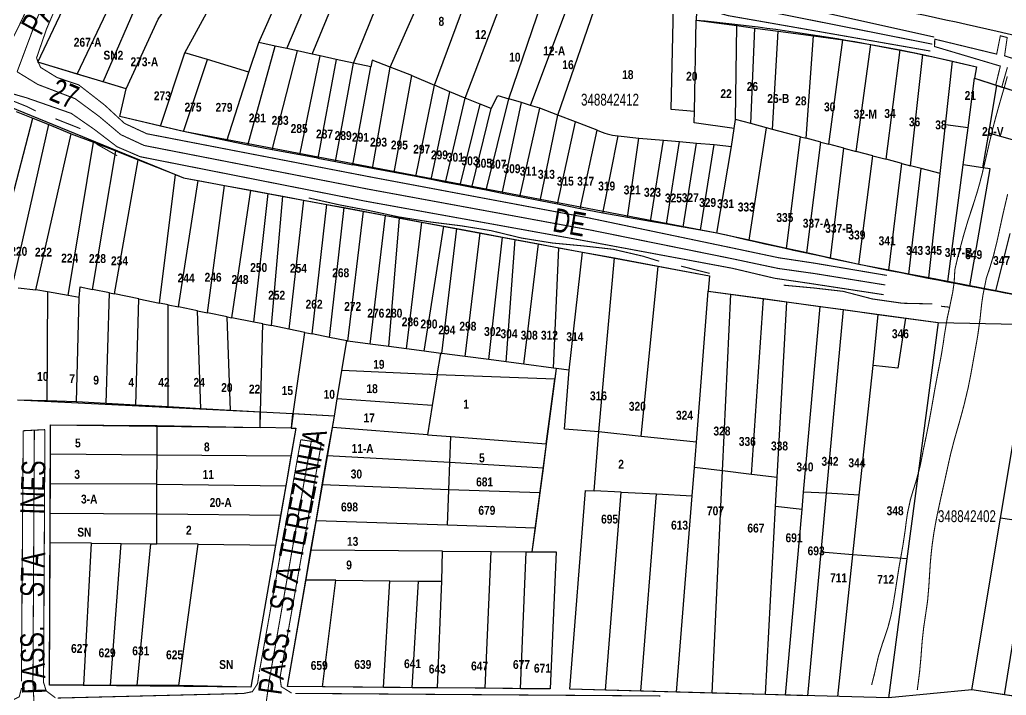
# Model space of a CAD drawing. Extents: x 203136 to 205923, y 4839890 to 4842982.
# Drawn here: x 205093.5 to 205260, y 4839980.1 to 4840094.1 of the extents above; entities that cross this region are included whole.
import ezdxf
from ezdxf.enums import TextEntityAlignment as Align

# ---------------------------------------------------------------- set-up
doc = ezdxf.new("R2010")
doc.units = 0
doc.header["$LTSCALE"] = 1.5
doc.header["$MEASUREMENT"] = 0
doc.linetypes.add('TRACO_05', pattern=[11, 7, -1, 0.5, -1, 0.5, -1])
doc.linetypes.add('TRACO_25', pattern=[8, 3, -1, 1, -1, 1, -1])
for name, color, linetype in [('CD_MALHA_LOTES', 40, 'CONTINUOUS'), ('CD_TXT_QUADRA', 7, 'CONTINUOUS'), ('HD-CURSO-PERENE', 170, 'CONTINUOUS'), ('HD-VALAS-DRENOS', 170, 'CONTINUOUS'), ('RU-QUADRAS', 210, 'CONTINUOUS'), ('SV-EIXO-RUA-N-PAV', 6, 'CONTINUOUS'), ('SV-EIXO-RUA-PAV', 20, 'CONTINUOUS'), ('SV-ESTIVAS', 7, 'CONTINUOUS'), ('SV-RUA-NAO-PAV-S-GUIA-C-GUIA', 7, 'CONTINUOUS'), ('SV-RUA-PAVIM-S-GUIA-C-GUIA', 7, 'CONTINUOUS'), ('SV-TXT-RUA-N-PAV-S-GUIA-C-GUIA', 7, 'CONTINUOUS'), ('SV-TXT-RUA-PAV-S-GUIA-C-GUIA', 7, 'CONTINUOUS'), ('Th_NmrPort', 1, 'CONTINUOUS')]:
    doc.layers.add(name, color=color, linetype=linetype)
doc.styles.add('ARIAL', font='ARIAL.TTF')
doc.styles.get("Standard").update_dxf_attribs({"font": 'swisscbo.ttf'})

msp = doc.modelspace()

# ---------------------------------------------------------------- linework, layer by layer
at = {"layer": 'CD_MALHA_LOTES', "linetype": 'Continuous', "flags": 128}
for points in [[(205138.58, 4840089.22), (205151.82, 4840120.39)], [(205142.86, 4840088.27), (205155.26, 4840118.24)], [(205096.55, 4840086.94), (205105.56, 4840105.93), (205110.1, 4840113.25)], [(205149.86, 4840086.74), (205161.12, 4840114.58)], [(205103.21, 4840084.87), (205110.45, 4840100.17), (205117.7, 4840108.9)], [(205156.05, 4840086.09), (205166.31, 4840109.22)], [(205107.6, 4840083.59), (205113.96, 4840098.25), (205120.72, 4840107.17)], [(205111.5, 4840082.41), (205116.9, 4840094.18), (205124.36, 4840105.09)], [(205163.51, 4840083.05), (205172.12, 4840106.24)], [(205168.73, 4840080.83), (205177.33, 4840103.57)], [(205121.41, 4840088.51), (205129, 4840102.44)], [(205176.05, 4840080.73), (205183.17, 4840101.54)], [(205179.71, 4840079.63), (205187.39, 4840100.07)], [(205184.32, 4840077.98), (205191.61, 4840099.05)], [(205133.85, 4840090.26), (205137.17, 4840097.76)], [(205203.5, 4840078.92), (205203.85, 4840096.3)], [(205203.85, 4840096.3), (205207.75, 4840095.42), (205207.72, 4840094.01)], [(205207.42, 4840078.57), (205207.72, 4840094.01)], [(205207.72, 4840094.01), (205214.58, 4840093.09)], [(205214.35, 4840077.22), (205214.58, 4840093.09)], [(205214.58, 4840093.09), (205217.59, 4840092.68)], [(205216.94, 4840076.54), (205217.59, 4840092.68)], [(205217.59, 4840092.68), (205221.55, 4840092.14)], [(205220.57, 4840075.58), (205221.55, 4840092.14)], [(205221.55, 4840092.14), (205227.48, 4840091.34)], [(205132.21, 4840085.21), (205133.85, 4840090.26)], [(205136.66, 4840089.64), (205133.85, 4840090.26)], [(205226.27, 4840074.07), (205227.48, 4840091.34)], [(205227.48, 4840091.34), (205232.43, 4840090.67)], [(205230.06, 4840073.07), (205232.43, 4840090.67)], [(205232.43, 4840090.67), (205237.19, 4840089.9)], [(205234.7, 4840071.85), (205237.19, 4840089.9)], [(205237.19, 4840089.9), (205242.1, 4840088.97)], [(205117.27, 4840076.12), (205121.41, 4840088.51)], [(205125.24, 4840087.34), (205121.41, 4840088.51)], [(205132.03, 4840072.89), (205136.66, 4840089.64)], [(205136.11, 4840072.13), (205140.42, 4840088.81)], [(205138.58, 4840089.22), (205136.66, 4840089.64)], [(205140.42, 4840088.81), (205138.58, 4840089.22)], [(205142.86, 4840088.27), (205140.42, 4840088.81)], [(205144.24, 4840087.97), (205142.86, 4840088.27)], [(205239.74, 4840070.52), (205242.1, 4840088.97)], [(205242.1, 4840088.97), (205245.97, 4840088.23)], [(205103.21, 4840084.87), (205096.55, 4840086.94)], [(205121.14, 4840075.19), (205125.24, 4840087.34)], [(205132.21, 4840085.21), (205125.24, 4840087.34)], [(205140.78, 4840071.27), (205144.24, 4840087.97)], [(205146.91, 4840087.38), (205143.85, 4840070.7)], [(205146.91, 4840087.38), (205144.24, 4840087.97)], [(205146.81, 4840070.15), (205149.86, 4840086.74)], [(205149.86, 4840086.74), (205146.91, 4840087.38)], [(205152.76, 4840086.1), (205149.86, 4840086.74)], [(205153.02, 4840087.28), (205152.76, 4840086.1)], [(205156.05, 4840086.09), (205153.02, 4840087.28)], [(205243.88, 4840069.42), (205245.97, 4840088.23)], [(205245.97, 4840088.23), (205250.95, 4840087.07)], [(205249.79, 4840076.35), (205250.95, 4840087.07)], [(205250.95, 4840087.07), (205255, 4840086.12)], [(205128.47, 4840073.62), (205132.21, 4840085.21)], [(205149.77, 4840069.6), (205152.76, 4840086.1)], [(205153.04, 4840068.99), (205156.05, 4840086.09)], [(205159.72, 4840084.64), (205156.05, 4840086.09)], [(205255, 4840086.12), (205254.69, 4840084.24)], [(205107.6, 4840083.59), (205103.21, 4840084.87)], [(205111.5, 4840082.41), (205107.6, 4840083.59)], [(205156.73, 4840068.3), (205159.72, 4840084.64)], [(205159.72, 4840084.64), (205163.51, 4840083.05)], [(205253.59, 4840075.86), (205254.69, 4840084.24)], [(205254.69, 4840084.24), (205258.43, 4840082.95)], [(205110.43, 4840077.75), (205111.5, 4840082.41)], [(205160.39, 4840067.62), (205163.51, 4840083.05)], [(205162.98, 4840067.11), (205166.12, 4840081.93)], [(205166.12, 4840081.93), (205163.51, 4840083.05)], [(205168.73, 4840080.83), (205166.12, 4840081.93)], [(205257.07, 4840074.94), (205258.43, 4840082.95)], [(205258.43, 4840082.95), (205262.92, 4840081.59), (205262.62, 4840080.1)], [(205165.41, 4840066.63), (205168.73, 4840080.83)], [(205171.24, 4840079.82), (205168.73, 4840080.83)], [(205172.27, 4840065.29), (205176.05, 4840080.73)], [(205173.07, 4840079.07), (205174.19, 4840081.29)], [(205174.19, 4840081.29), (205176.05, 4840080.73)], [(205174.97, 4840064.76), (205178.21, 4840080.09)], [(205178.21, 4840080.09), (205176.05, 4840080.73)], [(205179.71, 4840079.63), (205178.21, 4840080.09)], [(205092.94, 4840078.6), (205095.74, 4840077.46)], [(205167.86, 4840066.15), (205171.24, 4840079.82)], [(205169.82, 4840065.77), (205173.07, 4840079.07)], [(205173.07, 4840079.07), (205171.24, 4840079.82)], [(205177.91, 4840064.18), (205181.28, 4840079.13)], [(205181.28, 4840079.13), (205179.71, 4840079.63)], [(205184.32, 4840077.98), (205181.28, 4840079.13)], [(205207.42, 4840078.57), (205203.5, 4840078.92)], [(205207.37, 4840076.65), (205207.42, 4840078.57)], [(205087.9, 4840047.54), (205095.74, 4840077.46)], [(205095.74, 4840077.46), (205098.44, 4840076.37)], [(205117.27, 4840076.12), (205110.43, 4840077.75)], [(205181.35, 4840063.51), (205184.32, 4840077.98)], [(205184.29, 4840062.93), (205187.33, 4840076.84)], [(205187.33, 4840076.84), (205184.32, 4840077.98)], [(205190.98, 4840075.46), (205187.33, 4840076.84)], [(205214.12, 4840075.72), (205207.37, 4840076.65)], [(205214.12, 4840075.72), (205214.35, 4840077.22)], [(205216.94, 4840076.54), (205214.35, 4840077.22)], [(205091.84, 4840047.2), (205098.44, 4840076.37)], [(205098.44, 4840076.37), (205102.19, 4840074.84)], [(205121.14, 4840075.19), (205117.27, 4840076.12)], [(205128.47, 4840073.62), (205121.14, 4840075.19)], [(205188.09, 4840062.19), (205190.98, 4840075.46)], [(205213.67, 4840072.71), (205214.12, 4840075.72)], [(205216.66, 4840056.86), (205219.56, 4840075.84)], [(205219.56, 4840075.84), (205216.94, 4840076.54)], [(205220.57, 4840075.58), (205219.56, 4840075.84)], [(205225.31, 4840074.33), (205220.57, 4840075.58)], [(205248.9, 4840068.1), (205249.79, 4840076.35)], [(205253.59, 4840075.86), (205249.79, 4840076.35)], [(205252.76, 4840069.57), (205253.59, 4840075.86)], [(205256.07, 4840069.08), (205257.07, 4840074.94)], [(205261.08, 4840073.82), (205257.07, 4840074.94)], [(205096.24, 4840048.51), (205102.19, 4840074.84)], [(205101.68, 4840047.52), (205105.97, 4840073.44)], [(205102.19, 4840074.84), (205105.97, 4840073.44)], [(205105.97, 4840073.44), (205109.73, 4840071.95)], [(205132.03, 4840072.89), (205128.47, 4840073.62)], [(205191.94, 4840061.45), (205194.51, 4840074.5)], [(205194.51, 4840074.5), (205198.01, 4840074.07)], [(205196.08, 4840060.72), (205198.01, 4840074.07)], [(205198.01, 4840074.07), (205202.16, 4840073.73)], [(205199.99, 4840060.04), (205202.16, 4840073.73)], [(205202.16, 4840073.73), (205204.89, 4840073.5)], [(205202.69, 4840059.56), (205204.89, 4840073.5)], [(205204.89, 4840073.5), (205207.77, 4840073.27)], [(205205.52, 4840059.06), (205207.77, 4840073.27)], [(205207.77, 4840073.27), (205210.75, 4840073.02)], [(205222.93, 4840055.48), (205225.31, 4840074.33)], [(205225.31, 4840074.33), (205226.27, 4840074.07)], [(205228.73, 4840073.43), (205226.27, 4840074.07)], [(205226.36, 4840054.72), (205228.73, 4840073.43)], [(205228.73, 4840073.43), (205230.06, 4840073.07)], [(205105.81, 4840048.56), (205109.73, 4840071.95)], [(205109.73, 4840071.95), (205113.5, 4840070.45)], [(205136.11, 4840072.13), (205132.03, 4840072.89)], [(205140.78, 4840071.27), (205136.11, 4840072.13)], [(205208.45, 4840058.55), (205210.75, 4840073.02)], [(205210.75, 4840073.02), (205213.67, 4840072.71)], [(205211.21, 4840058.07), (205213.67, 4840072.71)], [(205232.63, 4840072.39), (205230.06, 4840073.07)], [(205230.39, 4840053.83), (205232.63, 4840072.39)], [(205232.63, 4840072.39), (205234.7, 4840071.85)], [(205237.51, 4840071.11), (205234.7, 4840071.85)], [(205109.53, 4840047.81), (205113.5, 4840070.45)], [(205113.5, 4840070.45), (205119.8, 4840067.94)], [(205143.85, 4840070.7), (205140.78, 4840071.27)], [(205143.85, 4840070.7), (205146.81, 4840070.15)], [(205146.81, 4840070.15), (205149.77, 4840069.6)], [(205235.17, 4840052.79), (205237.51, 4840071.11)], [(205237.51, 4840071.11), (205239.74, 4840070.52)], [(205242.39, 4840069.82), (205239.74, 4840070.52)], [(205153.04, 4840068.99), (205149.77, 4840069.6)], [(205156.73, 4840068.3), (205153.04, 4840068.99)], [(205160.39, 4840067.62), (205156.73, 4840068.3)], [(205240.22, 4840051.82), (205242.39, 4840069.82)], [(205242.39, 4840069.82), (205243.88, 4840069.42)], [(205243.59, 4840051.16), (205245.65, 4840068.96)], [(205245.65, 4840068.96), (205243.88, 4840069.42)], [(205248.9, 4840068.1), (205245.65, 4840068.96)], [(205250.16, 4840049.88), (205252.76, 4840069.57)], [(205256.07, 4840069.08), (205252.76, 4840069.57)], [(205253.91, 4840049.15), (205257.34, 4840068.91)], [(205257.34, 4840068.91), (205256.07, 4840069.08)], [(205117.12, 4840046.27), (205119.8, 4840067.94)], [(205119.8, 4840067.94), (205121.15, 4840067.42)], [(205120.31, 4840045.62), (205123.65, 4840066.95)], [(205121.15, 4840067.42), (205123.65, 4840066.95)], [(205123.65, 4840066.95), (205128.1, 4840066.12)], [(205162.98, 4840067.11), (205160.39, 4840067.62)], [(205165.41, 4840066.63), (205162.98, 4840067.11)], [(205167.86, 4840066.15), (205165.41, 4840066.63)], [(205246.99, 4840050.5), (205248.9, 4840068.1)], [(205125.22, 4840044.62), (205128.1, 4840066.12)], [(205128.1, 4840066.12), (205132.53, 4840065.3)], [(205129.33, 4840043.79), (205132.53, 4840065.3)], [(205132.53, 4840065.3), (205135.46, 4840064.76)], [(205169.82, 4840065.77), (205167.86, 4840066.15)], [(205172.27, 4840065.29), (205169.82, 4840065.77)], [(205174.97, 4840064.76), (205172.27, 4840065.29)], [(205133.06, 4840043.03), (205135.46, 4840064.76)], [(205135.46, 4840064.76), (205137.95, 4840064.29)], [(205136, 4840042.45), (205137.95, 4840064.29)], [(205137.95, 4840064.29), (205141.41, 4840063.65)], [(205141.41, 4840063.65), (205138.94, 4840041.85)], [(205141.41, 4840063.65), (205145.37, 4840062.91)], [(205177.91, 4840064.18), (205174.97, 4840064.76)], [(205181.35, 4840063.51), (205177.91, 4840064.18)], [(205184.29, 4840062.93), (205181.35, 4840063.51)], [(205142.86, 4840041.06), (205145.37, 4840062.91)], [(205145.37, 4840062.91), (205148.27, 4840062.37)], [(205145.8, 4840040.46), (205148.27, 4840062.37)], [(205148.27, 4840062.37), (205151.54, 4840061.76)], [(205148.88, 4840039.86), (205151.54, 4840061.76)], [(205151.54, 4840061.76), (205155.28, 4840061.06)], [(205188.09, 4840062.19), (205184.29, 4840062.93)], [(205191.94, 4840061.45), (205188.09, 4840062.19)], [(205152.65, 4840039.35), (205155.28, 4840061.06)], [(205155.28, 4840061.06), (205157.64, 4840060.62)], [(205155.82, 4840038.94), (205157.64, 4840060.62)], [(205157.64, 4840060.62), (205161.39, 4840059.93)], [(205158.8, 4840038.54), (205161.39, 4840059.93)], [(205161.39, 4840059.93), (205165.13, 4840059.23)], [(205196.08, 4840060.72), (205191.94, 4840061.45)], [(205199.99, 4840060.04), (205196.08, 4840060.72)], [(205202.69, 4840059.56), (205199.99, 4840060.04)], [(205161.78, 4840038.15), (205165.13, 4840059.23)], [(205164.74, 4840037.76), (205167.3, 4840058.82)], [(205165.13, 4840059.23), (205167.3, 4840058.82)], [(205167.3, 4840058.82), (205171.24, 4840058.09)], [(205205.52, 4840059.06), (205202.69, 4840059.56)], [(205208.45, 4840058.55), (205205.52, 4840059.06)], [(205211.21, 4840058.07), (205208.45, 4840058.55)], [(205168.71, 4840037.24), (205171.24, 4840058.09)], [(205171.24, 4840058.09), (205174.98, 4840057.39)], [(205172.68, 4840036.72), (205174.98, 4840057.39)], [(205174.98, 4840057.39), (205177.15, 4840056.99)], [(205175.65, 4840036.33), (205177.15, 4840056.99)], [(205177.15, 4840056.99), (205181.08, 4840056.26)], [(205216.66, 4840056.86), (205211.21, 4840058.07)], [(205222.93, 4840055.48), (205216.66, 4840056.86)], [(205258.28, 4840048.3), (205260.7, 4840057.98)], [(205178.63, 4840035.93), (205181.08, 4840056.26)], [(205181.08, 4840056.26), (205184.54, 4840055.61)], [(205183.59, 4840035.27), (205184.54, 4840055.61)], [(205184.54, 4840055.61), (205188.49, 4840054.88)], [(205226.36, 4840054.72), (205222.93, 4840055.48)], [(205186.26, 4840034.93), (205188.49, 4840054.88)], [(205188.49, 4840054.88), (205193.92, 4840053.87)], [(205191.25, 4840024.51), (205193.92, 4840053.87)], [(205193.92, 4840053.87), (205201.3, 4840052.49)], [(205230.39, 4840053.83), (205226.36, 4840054.72)], [(205235.17, 4840052.79), (205230.39, 4840053.83)], [(205198.4, 4840023.77), (205201.3, 4840052.49)], [(205201.3, 4840052.49), (205209.96, 4840050.88)], [(205240.22, 4840051.82), (205235.17, 4840052.79)], [(205243.59, 4840051.16), (205240.22, 4840051.82)], [(205209.96, 4840050.88), (205209.74, 4840048.28)], [(205246.99, 4840050.5), (205243.59, 4840051.16)], [(205250.16, 4840049.88), (205246.99, 4840050.5)], [(205093.23, 4840048.83), (205096.24, 4840048.51)], [(205098.23, 4840048.14), (205096.24, 4840048.51)], [(205103.54, 4840047.22), (205103.71, 4840048.99)], [(205103.71, 4840048.99), (205105.81, 4840048.56)], [(205108.67, 4840047.98), (205105.81, 4840048.56)], [(205207.73, 4840022.81), (205209.74, 4840048.28)], [(205209.74, 4840048.28), (205213.54, 4840047.76)], [(205253.91, 4840049.15), (205250.16, 4840049.88)], [(205258.28, 4840048.3), (205253.91, 4840049.15)], [(205263.7, 4840049.45), (205263.12, 4840047.36), (205258.28, 4840048.3)], [(205098.23, 4840048.14), (205098.09, 4840029.75)], [(205101.68, 4840047.52), (205098.23, 4840048.14)], [(205103.54, 4840047.22), (205101.68, 4840047.52)], [(205103.11, 4840029.61), (205103.54, 4840047.22)], [(205108.11, 4840029.31), (205108.67, 4840047.98)], [(205108.67, 4840047.98), (205109.53, 4840047.81)], [(205113.63, 4840046.98), (205109.53, 4840047.81)], [(205113.1, 4840029.04), (205113.63, 4840046.98)], [(205113.63, 4840046.98), (205117.12, 4840046.27)], [(205212.15, 4840017.95), (205213.54, 4840047.76)], [(205213.54, 4840047.76), (205219.05, 4840047.01)], [(205217.01, 4840017.36), (205219.05, 4840047.01)], [(205219.05, 4840047.01), (205222.98, 4840046.47)], [(205118.57, 4840045.98), (205117.12, 4840046.27)], [(205118.57, 4840045.98), (205120.31, 4840045.62)], [(205118.58, 4840028.73), (205118.57, 4840045.98)], [(205123.54, 4840044.96), (205120.31, 4840045.62)], [(205123.54, 4840044.96), (205125.22, 4840044.62)], [(205124.08, 4840028.43), (205123.54, 4840044.96)], [(205221.38, 4840016.83), (205222.98, 4840046.47)], [(205222.98, 4840046.47), (205228.6, 4840045.7)], [(205225.83, 4840014.34), (205228.6, 4840045.7)], [(205228.6, 4840045.7), (205232.59, 4840045.16)], [(205229.7, 4840014.16), (205232.59, 4840045.16)], [(205232.59, 4840045.16), (205238.44, 4840044.36)], [(205128.52, 4840043.96), (205125.22, 4840044.62)], [(205128.52, 4840043.96), (205129.33, 4840043.79)], [(205129.08, 4840028.15), (205128.52, 4840043.96)], [(205133.06, 4840043.03), (205129.33, 4840043.79)], [(205237.58, 4840035.7), (205238.44, 4840044.36)], [(205238.44, 4840044.36), (205243.04, 4840043.73)], [(205243.04, 4840043.73), (205241.73, 4840035.27)], [(205243.04, 4840043.73), (205248.55, 4840042.97)], [(205134.57, 4840042.74), (205133.06, 4840043.03)], [(205134.17, 4840027.87), (205134.57, 4840042.74)], [(205134.57, 4840042.74), (205136, 4840042.45)], [(205138.94, 4840041.85), (205136, 4840042.45)], [(205141.65, 4840041.3), (205138.94, 4840041.85)], [(205248.55, 4840042.97), (205243.28, 4840003.1)], [(205259.05, 4840009.97), (205264.52, 4840042.66)], [(205139.66, 4840027.56), (205141.65, 4840041.3)], [(205141.65, 4840041.3), (205142.86, 4840041.06)], [(205145.8, 4840040.46), (205142.86, 4840041.06)], [(205148.72, 4840039.87), (205145.8, 4840040.46)], [(205147.9, 4840034.87), (205148.72, 4840039.87)], [(205148.72, 4840039.87), (205148.88, 4840039.86)], [(205152.65, 4840039.35), (205148.88, 4840039.86)], [(205155.82, 4840038.94), (205152.65, 4840039.35)], [(205158.8, 4840038.54), (205155.82, 4840038.94)], [(205161.78, 4840038.15), (205158.8, 4840038.54)], [(205164.59, 4840037.78), (205161.78, 4840038.15)], [(205164, 4840034.15), (205164.59, 4840037.78)], [(205164.59, 4840037.78), (205164.74, 4840037.76)], [(205168.71, 4840037.24), (205164.74, 4840037.76)], [(205172.68, 4840036.72), (205168.71, 4840037.24)], [(205175.65, 4840036.33), (205172.68, 4840036.72)], [(205178.63, 4840035.93), (205175.65, 4840036.33)], [(205183.59, 4840035.27), (205178.63, 4840035.93)], [(205184.06, 4840035.22), (205183.59, 4840035.27)], [(205184.06, 4840035.22), (205183.83, 4840033.42)], [(205186.26, 4840034.93), (205184.06, 4840035.22)], [(205235.21, 4840013.82), (205237.58, 4840035.7)], [(205241.73, 4840035.27), (205237.58, 4840035.7)], [(205147.11, 4840030.08), (205147.9, 4840034.87)], [(205164, 4840034.15), (205147.9, 4840034.87)], [(205164, 4840034.15), (205163.15, 4840029)], [(205183.83, 4840033.42), (205164, 4840034.15)], [(205182.37, 4840022.5), (205183.83, 4840033.42)], [(205185.45, 4840024.99), (205186.26, 4840034.93)], [(205146.64, 4840027.17), (205147.11, 4840030.08)], [(205163.15, 4840029), (205147.11, 4840030.08)], [(205098.09, 4840029.75), (205093.14, 4840029.88)], [(205103.11, 4840029.61), (205098.09, 4840029.75)], [(205108.11, 4840029.31), (205103.11, 4840029.61)], [(205113.1, 4840029.04), (205108.11, 4840029.31)], [(205118.58, 4840028.73), (205113.1, 4840029.04)], [(205124.08, 4840028.43), (205118.58, 4840028.73)], [(205129.08, 4840028.15), (205124.08, 4840028.43)], [(205163.15, 4840029), (205162.34, 4840024.05)], [(205134.17, 4840027.87), (205129.08, 4840028.15)], [(205134.1, 4840025.28), (205134.17, 4840027.87)], [(205139.58, 4840027.56), (205134.17, 4840027.87)], [(205139.66, 4840027.56), (205139.32, 4840025.18)], [(205139.66, 4840027.56), (205139.58, 4840027.56)], [(205146.64, 4840027.17), (205139.66, 4840027.56)], [(205146.33, 4840025.29), (205146.64, 4840027.17)], [(205098.71, 4840020.78), (205098.72, 4840025.7)], [(205098.72, 4840025.7), (205116.72, 4840025.63)], [(205116.72, 4840025.63), (205134.1, 4840025.28)], [(205116.73, 4840020.59), (205116.72, 4840025.63)], [(205139.32, 4840025.18), (205134.1, 4840025.28)], [(205140.12, 4840025.16), (205139.29, 4840020.4)], [(205139.32, 4840025.18), (205140.12, 4840025.16)], [(205145.42, 4840020.49), (205146.33, 4840025.29)], [(205162.34, 4840024.05), (205146.33, 4840025.29)], [(205191.25, 4840024.51), (205185.45, 4840024.99)], [(205162.34, 4840024.05), (205166.28, 4840023.74)], [(205166.1, 4840019.36), (205166.28, 4840023.74)], [(205166.28, 4840023.74), (205182.37, 4840022.5)], [(205190.49, 4840014.57), (205191.25, 4840024.51)], [(205198.4, 4840023.77), (205191.25, 4840024.51)], [(205207.73, 4840022.81), (205198.4, 4840023.77)], [(205182.37, 4840022.5), (205181.86, 4840018.42)], [(205207.39, 4840018.53), (205207.73, 4840022.81)], [(205098.69, 4840015.78), (205098.71, 4840020.78)], [(205116.73, 4840020.59), (205098.71, 4840020.78)], [(205116.65, 4840015.69), (205116.73, 4840020.59)], [(205139.29, 4840020.4), (205116.73, 4840020.59)], [(205139.29, 4840020.4), (205138.42, 4840015.41)], [(205144.58, 4840015.58), (205145.42, 4840020.49)], [(205166.1, 4840019.36), (205145.42, 4840020.49)], [(205165.95, 4840014.75), (205166.1, 4840019.36)], [(205181.86, 4840018.42), (205166.1, 4840019.36)], [(205181.86, 4840018.42), (205181.31, 4840014.25)], [(205207.01, 4840013.75), (205207.39, 4840018.53)], [(205212.15, 4840017.95), (205207.39, 4840018.53)], [(205210.42, 4839980.45), (205212.15, 4840017.95)], [(205217.01, 4840017.36), (205212.15, 4840017.95)], [(205221.38, 4840016.83), (205217.01, 4840017.36)], [(205221.11, 4840011.92), (205221.38, 4840016.83)], [(205098.67, 4840010.78), (205098.69, 4840015.78)], [(205116.65, 4840015.69), (205098.69, 4840015.78)], [(205116.66, 4840010.64), (205116.65, 4840015.69)], [(205116.65, 4840015.69), (205138.42, 4840015.41)], [(205138.42, 4840015.41), (205137.56, 4840010.43)], [(205143.53, 4840009.51), (205144.58, 4840015.58)], [(205165.95, 4840014.75), (205144.58, 4840015.58)], [(205165.74, 4840008.79), (205165.95, 4840014.75)], [(205181.31, 4840014.25), (205165.95, 4840014.75)], [(205181.31, 4840014.25), (205180.53, 4840008.26)], [(205186.37, 4839981.1), (205189.02, 4840014.65)], [(205189.02, 4840014.65), (205190.49, 4840014.57)], [(205195.02, 4840014.35), (205190.49, 4840014.57)], [(205192.38, 4839980.94), (205195.02, 4840014.35)], [(205195.02, 4840014.35), (205201.01, 4840014.05)], [(205198.38, 4839980.78), (205201.01, 4840014.05)], [(205201.01, 4840014.05), (205207.01, 4840013.75)], [(205204.39, 4839980.61), (205207.01, 4840013.75)], [(205225.57, 4840011.44), (205225.83, 4840014.34)], [(205229.7, 4840014.16), (205225.83, 4840014.34)], [(205228.78, 4840004.21), (205229.7, 4840014.16)], [(205235.21, 4840013.82), (205229.7, 4840014.16)], [(205234.13, 4840003.8), (205235.21, 4840013.82)], [(205219.39, 4839980.2), (205221.11, 4840011.92)], [(205225.57, 4840011.44), (205221.11, 4840011.92)], [(205098.65, 4840005.78), (205098.67, 4840010.78)], [(205116.66, 4840010.64), (205098.67, 4840010.78)], [(205116.65, 4840005.62), (205116.66, 4840010.64)], [(205137.56, 4840010.43), (205116.66, 4840010.64)], [(205137.56, 4840010.43), (205136.69, 4840005.43)], [(205222.8, 4839980.11), (205225.57, 4840011.44)], [(205254.21, 4839981.02), (205259.05, 4840009.97)], [(205264.43, 4840009.15), (205259.05, 4840009.97)], [(205142.68, 4840004.55), (205143.53, 4840009.51)], [(205165.74, 4840008.79), (205143.53, 4840009.51)], [(205180.53, 4840008.26), (205165.74, 4840008.79)], [(205259.76, 4839980.15), (205264.43, 4840009.15)], [(205180.53, 4840008.26), (205179.98, 4840004.31)], [(205098.56, 4839981.78), (205098.65, 4840005.78)], [(205105.65, 4840005.72), (205098.65, 4840005.78)], [(205104.36, 4839981.76), (205105.65, 4840005.72)], [(205105.65, 4840005.72), (205110.65, 4840005.67)], [(205108.86, 4839981.75), (205110.65, 4840005.67)], [(205110.65, 4840005.67), (205115.65, 4840005.62)], [(205113.35, 4839981.73), (205115.65, 4840005.62)], [(205115.65, 4840005.62), (205116.65, 4840005.62)], [(205123.65, 4840005.55), (205116.65, 4840005.62)], [(205120.35, 4839981.7), (205123.65, 4840005.55)], [(205123.65, 4840005.55), (205136.69, 4840005.43)], [(205136.69, 4840005.43), (205132.53, 4839981.46)], [(205141.82, 4839999.53), (205142.68, 4840004.55)], [(205164.88, 4840004.39), (205142.68, 4840004.55)], [(205164.78, 4839999.31), (205164.88, 4840004.39)], [(205164.88, 4840004.39), (205173.07, 4840004.35)], [(205172.06, 4839981.25), (205173.07, 4840004.35)], [(205173.07, 4840004.35), (205178.98, 4840004.31)], [(205178.06, 4839981.19), (205178.98, 4840004.31)], [(205178.98, 4840004.31), (205179.98, 4840004.31)], [(205179.98, 4840004.31), (205184.07, 4840004.28)], [(205184.07, 4840004.28), (205183.06, 4839981.14)], [(205226.53, 4839980.01), (205228.78, 4840004.21)], [(205234.13, 4840003.8), (205228.78, 4840004.21)], [(205231.63, 4839979.87), (205234.13, 4840003.8)], [(205243.28, 4840003.1), (205234.13, 4840003.8)], [(205243.28, 4840003.1), (205240.18, 4839979.64)], [(205138.73, 4839981.55), (205141.82, 4839999.53)], [(205146.88, 4839999.48), (205141.82, 4839999.53)], [(205144.6, 4839981.5), (205146.88, 4839999.48)], [(205146.88, 4839999.48), (205156, 4839999.39)], [(205154.94, 4839981.4), (205156, 4839999.39)], [(205156, 4839999.39), (205160.81, 4839999.35)], [(205159.74, 4839981.36), (205160.81, 4839999.35)], [(205160.81, 4839999.35), (205164.78, 4839999.31)], [(205164.05, 4839981.32), (205164.78, 4839999.31)], [(205104.36, 4839981.76), (205098.56, 4839981.78)], [(205108.86, 4839981.75), (205104.36, 4839981.76)], [(205113.35, 4839981.73), (205108.86, 4839981.75)], [(205120.35, 4839981.7), (205113.35, 4839981.73)], [(205132.53, 4839981.46), (205120.35, 4839981.7)], [(205144.6, 4839981.5), (205138.73, 4839981.55)], [(205154.94, 4839981.4), (205144.6, 4839981.5)], [(205159.74, 4839981.36), (205154.94, 4839981.4)], [(205164.05, 4839981.32), (205159.74, 4839981.36)], [(205172.06, 4839981.25), (205164.05, 4839981.32)], [(205178.06, 4839981.19), (205172.06, 4839981.25)], [(205183.06, 4839981.14), (205178.06, 4839981.19)], [(205192.38, 4839980.94), (205186.37, 4839981.1)], [(205198.38, 4839980.78), (205192.38, 4839980.94)], [(205204.39, 4839980.61), (205198.38, 4839980.78)], [(205210.42, 4839980.45), (205204.39, 4839980.61)], [(205219.39, 4839980.2), (205210.42, 4839980.45)], [(205222.8, 4839980.11), (205219.39, 4839980.2)], [(205226.53, 4839980.01), (205222.8, 4839980.11)], [(205259.76, 4839980.15), (205254.21, 4839981.02)], [(205262.65, 4839979.7), (205259.76, 4839980.15)]]:
    msp.add_lwpolyline(points, dxfattribs=at)
msp.add_lwpolyline([(205190.98, 4840075.46, 0.1057560876), (205194.51, 4840074.5)], format="xyb", dxfattribs=at)
at = {"layer": 'HD-CURSO-PERENE', "const_width": 0.18}
for points in [[(205260.214034, 4840084.504843), (205259.814814, 4840083.056794), (205259.267968, 4840081.190245), (205258.639221, 4840078.997546), (205258.241286, 4840077.551047), (205257.859437, 4840076.100156), (205257.176085, 4840073.280085), (205256.511081, 4840070.354736), (205255.956011, 4840068.03183), (205255.578622, 4840066.579642), (205255.171802, 4840065.135792), (205254.492031, 4840062.971671), (205254.018378, 4840061.548189), (205253.551904, 4840060.122493), (205252.847721, 4840057.73767), (205252.454905, 4840056.289878), (205251.93433, 4840054.383994), (205251.359179, 4840051.900186), (205251.236431, 4840049.717204), (205251, 4840048.11), (205250.460489, 4840045.480315), (205250.08, 4840043.76), (205249.584095, 4840040.802309), (205249.374864, 4840039.315813), (205249.048851, 4840037.341059), (205248.769216, 4840035.867323), (205248.47887, 4840034.395556), (205247.971663, 4840031.684264), (205247.459426, 4840028.728262), (205247.048083, 4840026.464734), (205246.762216, 4840024.992117), (205246.36, 4840023.03), (205246.05, 4840021.55), (205245.76292, 4840020.076632), (205245.462216, 4840018.606722), (205244.800252, 4840016.160093), (205244.29393, 4840014.568391), (205243.865432, 4840013.130522), (205243.355714, 4840010.770566), (205243.14221, 4840009.285405), (205242.953468, 4840007.794228), (205242.595496, 4840005.397314), (205242.333549, 4840003.920268), (205241.95, 4840001.78), (205241.480773, 4839998.818567), (205241.254795, 4839997.335038), (205240.880315, 4839995.058101), (205240.589974, 4839993.584736), (205240.08, 4839991.58), (205239.116846, 4839988.737337), (205238.47, 4839986.68), (205238.12, 4839985.19), (205237.794083, 4839983.725045), (205237.31, 4839981.8)], [(205260.27, 4840064.64), (205259.580577, 4840061.720811), (205259.253834, 4840060.25662), (205258.734389, 4840057.852444), (205258.409094, 4840056.387434), (205257.88, 4840054.26), (205257.15, 4840051.87), (205256.667279, 4840050.44497), (205256.12, 4840047.73), (205255.898763, 4840046.246159), (205255.592413, 4840043.447991), (205255.238505, 4840040.896994), (205254.985544, 4840039.418473), (205254.718093, 4840037.941908), (205254.317699, 4840035.702483), (205254.052079, 4840034.225966), (205253.62, 4840032.04), (205252.923651, 4840029.122094), (205252.539207, 4840027.671689), (205252.12, 4840026.15), (205251.702959, 4840024.708932), (205251.286028, 4840023.267908), (205250.648132, 4840020.80476), (205250.315842, 4840019.3419), (205249.996484, 4840017.875764), (205249.534177, 4840015.785691), (205248.877145, 4840012.858728), (205248.362239, 4840010.441453), (205248.076113, 4840008.96861), (205247.819391, 4840007.490739), (205247.524981, 4840005.434252), (205247.356721, 4840003.943525), (205247.221811, 4840002.448881), (205247.058996, 4839999.971463), (205246.969696, 4839998.473319), (205246.75, 4839995.95), (205246.315, 4839992.981858), (205246.092831, 4839991.498029), (205245.864235, 4839989.448702), (205245.744856, 4839987.953285), (205245.634587, 4839986.45674), (205245.399091, 4839983.937707), (205245.016454, 4839980.962014)]]:
    msp.add_lwpolyline(points, dxfattribs=at)
at = {"layer": 'HD-VALAS-DRENOS', "linetype": 'TRACO_05', "const_width": 0.18}
for points in [[(205090.12, 4840081.28), (205094.84, 4840079.38), (205096.2, 4840078.68)], [(205099.55, 4840077.36), (205103.75, 4840075.7)], [(205106.47, 4840073.11), (205109.95, 4840071.13)], [(205142.31, 4840064), (205147.45, 4840062.84), (205152.48, 4840061.88), (205157.49, 4840060.8), (205162.82, 4840059.95), (205168.02, 4840059.3), (205173.05, 4840058.49), (205178.24, 4840057.23), (205183.48, 4840056.39), (205188.72, 4840055.9), (205193.69, 4840055.34), (205198.72, 4840054.17), (205201.46, 4840053.32)], [(205205.16, 4840052.49), (205209.96, 4840051.27)], [(205222.45, 4840049.28), (205227.53, 4840048.81), (205232.51, 4840048.24), (205237.42, 4840046.96), (205242.52, 4840046.23), (205247.56, 4840046.12)], [(205249, 4840045.73), (205250.5, 4840045.56)]]:
    msp.add_lwpolyline(points, dxfattribs=at)
at = {"layer": 'RU-QUADRAS', "color": 6, "linetype": 'Continuous'}
for points in [[(205275.71, 4840087.98, 0.0154469432), (205220.29, 4840099.95), (205196.29, 4840106.08, -0.0672656986), (205184.02, 4840111.01), (205130.67, 4840140.53), (205142.44, 4840161.92)], [(205263.12, 4840047.36, -0.0125083455), (205211.21, 4840058.07), (205121.14, 4840075.19), (205110.43, 4840077.75), (205111.5, 4840082.41), (205096.55, 4840086.94), (205105.56, 4840105.93), (205125.2, 4840137.65), (205152.4, 4840121.77), (205151.82, 4840120.39), (205167.15, 4840110.82), (205166.31, 4840109.22), (205177.33, 4840103.57), (205187.39, 4840100.07), (205207.75, 4840095.42), (205207.72, 4840094.01, -0.0352980707), (205255, 4840086.12), (205254.69, 4840084.24), (205262.92, 4840081.59)]]:
    msp.add_lwpolyline(points, format="xyb", dxfattribs=at)
for points in [[(205087.97, 4840080.93), (205121.15, 4840067.42), (205209.96, 4840050.88), (205209.74, 4840048.28), (205248.55, 4840042.97), (205264.52, 4840042.66)], [(205271.04, 4839978.46), (205254.21, 4839981.02), (205240.18, 4839979.64), (205186.37, 4839981.1), (205189.02, 4840014.65), (205190.49, 4840014.57), (205191.25, 4840024.51), (205185.45, 4840024.99), (205186.26, 4840034.93), (205184.06, 4840035.22), (205179.98, 4840004.31), (205184.07, 4840004.28), (205183.06, 4839981.14), (205138.73, 4839981.55), (205146.64, 4840027.17), (205139.58, 4840027.56), (205139.32, 4840025.18), (205140.12, 4840025.16), (205132.53, 4839981.46), (205098.56, 4839981.78), (205098.72, 4840025.7), (205134.1, 4840025.28), (205134.12, 4840027.87), (205093.14, 4840029.88)]]:
    msp.add_lwpolyline(points, dxfattribs=at)
at = {"layer": 'SV-EIXO-RUA-N-PAV', "const_width": 0.18}
for points in [[(205159.480425, 4840205.341826), (205157.080145, 4840198.619987), (205141.034658, 4840171.996363), (205135.923873, 4840163.379342), (205126.05887, 4840145.788734), (205121.245223, 4840137.528279), (205116.966427, 4840130.515807), (205114.445006, 4840127.75782), (205112.093353, 4840122.077069), (205102.46606, 4840106.507003), (205099.494674, 4840101.217935), (205096.404432, 4840094.205463), (205093.076479, 4840085.291303)], [(205123.335479, 4840141.115261), (205129.309236, 4840137.625124), (205157.471378, 4840121.150437), (205170.875633, 4840112.962616), (205177.742837, 4840108.274428), (205182.82721, 4840105.633196), (205188.406814, 4840103.553225), (205213.630584, 4840096.68602), (205247.570422, 4840089.950878)], [(205114.523837, 4840072.8544), (205152.319599, 4840065.487837), (205190.019066, 4840058.554602), (205213.803915, 4840053.739855), (205221.555657, 4840052.102841), (205227.718533, 4840051.236187), (205239.606421, 4840049.319042)]]:
    msp.add_lwpolyline(points, dxfattribs=at)
at = {"layer": 'SV-EIXO-RUA-PAV', "const_width": 0.18}
for points in [[(205093.076479, 4840085.291303), (205096.564831, 4840083.157958), (205102.87215, 4840080.750584), (205106.916537, 4840077.765441), (205110.575744, 4840074.684003), (205114.523837, 4840072.8544)], [(205096.133296, 4839975.332765), (205095.745987, 4839982.140459), (205095.987397, 4840024.814137)], [(205142.725822, 4840022.942339), (205135.681041, 4839982.853458), (205134.760622, 4839976.362193)]]:
    msp.add_lwpolyline(points, dxfattribs=at)
at = {"layer": 'SV-ESTIVAS', "linetype": 'Continuous', "const_width": 0.18, "flags": 128}
msp.add_lwpolyline([(205266.64, 4840085.82), (205259.75, 4840087.98), (205260.19, 4840091.07), (205259.04, 4840091.37), (205258.42, 4840088.27), (205247.96, 4840090.8), (205247.94, 4840089.55), (205259.04, 4840086.25), (205258.24, 4840083.01), (205259.27, 4840082.67), (205260.23, 4840086.06)], dxfattribs=at)
at = {"layer": 'SV-RUA-NAO-PAV-S-GUIA-C-GUIA', "linetype": 'TRACO_25', "const_width": 0.18}
for points in [[(205164.56, 4840201.49), (205162.74, 4840200.92), (205161.13, 4840199.13), (205140.43, 4840166.3), (205127.85, 4840143.91), (205127.86, 4840140.87), (205129.65, 4840138.77), (205171.44, 4840114.9), (205178.73, 4840110.04), (205183.95, 4840106.99), (205188.15, 4840105.42), (205215.82, 4840098.27), (205247.88, 4840091.15)], [(205090.27, 4840089.09), (205091.89, 4840090.11), (205093.1, 4840092.44), (205095.71, 4840097.89), (205098.11, 4840102.89), (205100.82, 4840107.95), (205110.55, 4840123.22), (205110.76, 4840125.65), (205108.58, 4840127.33), (205105.13, 4840129.1), (205067.21, 4840136.99), (205064.82, 4840136.14), (205063.8, 4840133.27), (205056.85, 4840093.08), (205056.83, 4840091.42), (205057.22, 4840090.72)], [(205247.22, 4840088.79), (205213.07, 4840094.77), (205187.09, 4840102.11), (205180.35, 4840104.77), (205175.82, 4840106.98), (205156.31, 4840120.2), (205127.68, 4840137.11), (205125.18, 4840137.78), (205123.65, 4840136.73), (205104.2, 4840105.4), (205100.97, 4840099.32), (205098.04, 4840092.51), (205096.35, 4840087.6)], [(205239.87, 4840050.93), (205227.76, 4840052.98), (205221.63, 4840053.91), (205214.04, 4840055.51), (205189.66, 4840060.61), (205152.69, 4840067.55), (205114.98, 4840074.83)], [(205113.85, 4840070.96), (205151.91, 4840063.45), (205189.5, 4840056.66), (205213.76, 4840052.14), (205220.93, 4840050.45), (205226.81, 4840049.59), (205239.33, 4840047.68)]]:
    msp.add_lwpolyline(points, dxfattribs=at)
at = {"layer": 'SV-RUA-PAVIM-S-GUIA-C-GUIA', "linetype": 'Continuous', "const_width": 0.18}
msp.add_lwpolyline([(205114.98, 4840074.83), (205111.21, 4840076.58), (205107.81, 4840079.71), (205103.48, 4840083.08), (205099.82, 4840084.32), (205097.04, 4840086.03), (205096.35, 4840087.6)], dxfattribs=at)
at = {"layer": 'SV-RUA-PAVIM-S-GUIA-C-GUIA', "const_width": 0.18}
for points in [[(205090.66, 4840082.06), (205094.7, 4840080.89)], [(205094.7, 4840080.89), (205102.22, 4840078.27)], [(205102.22, 4840078.27), (205106.08, 4840075.59)], [(205106.08, 4840075.59), (205109.93, 4840072.65)], [(205109.93, 4840072.65), (205113.85, 4840070.96)], [(205094.11, 4840024.72), (205097.77, 4840024.9)], [(205097.77, 4840024.9), (205097.54, 4839982.26)], [(205093.8, 4839982.43), (205094.11, 4840024.72)], [(205133.96, 4839984), (205140.96, 4840023.2)], [(205140.96, 4840023.2), (205144.45, 4840022.69)], [(205144.45, 4840022.69), (205137.45, 4839983.07)], [(205131.29, 4839980.38), (205132.781994, 4839980.688416), (205133.661037, 4839982.036451), (205133.904492, 4839983.641641)], [(205097.54, 4839982.26), (205097.980723, 4839980.825165), (205099.547278, 4839979.648954)], [(205137.45, 4839983.07), (205137.661016, 4839981.539871), (205139.420282, 4839980.439207)], [(205092.07, 4839979.16), (205093.431626, 4839979.809638), (205093.831252, 4839981.29986)], [(205099.94, 4839979.61), (205131.29, 4839980.38)], [(205140.02, 4839980.4), (205201.66, 4839979.96)]]:
    msp.add_lwpolyline(points, dxfattribs=at)

# ---------------------------------------------------------------- texts
at = {"layer": 'CD_TXT_QUADRA', "style": 'ARIAL', "width": 0.7}
for s, p in [('348842412', (205188.26, 4840079.59)), ('348842402', (205248.5, 4840009.3))]:
    msp.add_text(s, height=2, dxfattribs=at).set_placement(p)
at = {"layer": 'SV-TXT-RUA-N-PAV-S-GUIA-C-GUIA', "style": 'ARIAL', "width": 0.7}
msp.add_text('PASSAGEM', height=4, rotation=61, dxfattribs=at).set_placement((205097.06, 4840091.25))
at = {"layer": 'SV-TXT-RUA-PAV-S-GUIA-C-GUIA', "style": 'ARIAL', "width": 0.7}
for s, rotation, p in [('27', 337, (205098.3, 4840080.61)), ('DE', 350, (205183.3, 4840058.4)), ('TEREZINHA', 79, (205141.17, 4840002.81)), ('INES', 88, (205097.574194, 4840010.534171)), ('STA', 88, (205097.574194, 4839996.571996)), ('STA', 79, (205139.5, 4839994)), ('PASS.', 92, (205097.93, 4839980.36)), ('PASS.', 82, (205137.67, 4839980.03))]:
    msp.add_text(s, height=4, rotation=rotation, dxfattribs=at).set_placement(p)
at = {"layer": 'Th_NmrPort', "color": 1}
for s, p in [('8', (205164.204146, 4840093.803876)), ('12', (205170.384146, 4840091.573876)), ('267-A', (205102.640733, 4840090.271017)), ('SN2', (205107.650733, 4840088.091017)), ('10', (205176.128775, 4840087.762198)), ('12-A', (205181.870931, 4840088.822191)), ('273-A', (205112.220931, 4840086.982191)), ('16', (205185.110931, 4840086.492191)), ('18', (205195.199351, 4840084.810874)), ('20', (205206.002421, 4840084.531476)), ('26', (205216.232421, 4840082.811476)), ('273', (205116.156448, 4840081.236532)), ('22', (205211.791912, 4840081.594193)), ('21', (205253.011675, 4840081.293987)), ('275', (205121.340931, 4840079.332191)), ('279', (205126.566448, 4840079.286532)), ('26-B', (205219.691912, 4840080.784193)), ('28', (205224.411675, 4840080.383987)), ('30', (205229.271675, 4840079.363987)), ('281', (205132.186792, 4840077.495313)), ('32-M', (205234.281675, 4840078.153987)), ('34', (205239.451675, 4840078.253987)), ('283', (205136.036792, 4840077.095313)), ('36', (205243.601675, 4840076.833987)), ('38', (205248.051675, 4840076.333987)), ('285', (205139.255611, 4840075.714733)), ('287', (205143.529351, 4840074.790874)), ('289', (205146.678644, 4840074.523387)), ('291', (205149.599937, 4840074.237326)), ('20-V', (205255.951675, 4840075.213987)), ('293', (205152.648644, 4840073.413387)), ('295', (205156.166792, 4840072.935313)), ('297', (205159.936792, 4840072.235313)), ('299', (205162.926792, 4840071.265313)), ('301', (205165.606792, 4840070.865313)), ('303', (205168.086792, 4840070.255313)), ('305', (205170.366792, 4840069.855313)), ('307', (205172.796792, 4840069.695313)), ('309', (205175.176792, 4840068.935313)), ('311', (205177.938644, 4840068.523387)), ('313', (205180.980419, 4840067.99274)), ('315', (205184.170419, 4840066.82274)), ('317', (205187.610419, 4840066.82274)), ('319', (205191.160419, 4840066.01274)), ('321', (205195.460419, 4840065.35274)), ('323', (205198.880419, 4840064.95274)), ('325', (205202.420419, 4840063.99274)), ('327', (205205.260419, 4840064.04274)), ('329', (205208.190419, 4840063.23274)), ('331', (205211.230419, 4840063.03274)), ('333', (205214.720419, 4840062.47274)), ('335', (205221.230419, 4840060.70274)), ('337-A', (205225.690419, 4840059.73274)), ('337-B', (205229.480419, 4840058.87274)), ('339', (205233.389937, 4840057.757326)), ('341', (205238.490816, 4840056.777114)), ('220', (205091.925611, 4840054.994733)), ('222', (205096.085611, 4840054.864733)), ('343', (205243.141145, 4840055.140447)), ('345', (205246.310816, 4840055.157114)), ('347-B', (205249.650816, 4840054.807114)), ('349', (205253.109937, 4840054.437326)), ('224', (205100.515611, 4840053.854733)), ('228', (205105.210419, 4840053.77274)), ('234', (205108.930419, 4840053.40274)), ('347', (205257.806792, 4840053.445313)), ('250', (205132.420419, 4840052.26274)), ('254', (205139.120419, 4840052.13274)), ('268', (205146.261145, 4840051.380447)), ('244', (205120.170419, 4840050.49274)), ('246', (205124.720419, 4840050.62274)), ('248', (205129.270419, 4840050.24274)), ('252', (205135.450419, 4840047.59274)), ('262', (205141.770419, 4840046.07274)), ('272', (205148.281145, 4840045.700447)), ('276', (205152.191145, 4840044.560447)), ('280', (205155.231145, 4840044.560447)), ('286', (205158.001145, 4840043.110447)), ('290', (205161.161145, 4840042.730447)), ('294', (205164.191145, 4840041.720447)), ('298', (205167.731145, 4840042.350447)), ('302', (205171.901145, 4840041.470447)), ('304', (205174.671145, 4840041.090447)), ('308', (205178.081145, 4840040.840447)), ('312', (205181.491145, 4840040.840447)), ('346', (205240.731145, 4840041.090447)), ('314', (205185.791145, 4840040.590447)), ('19', (205153.184193, 4840035.918088)), ('10', (205096.452729, 4840033.888554)), ('7', (205101.892729, 4840033.508554)), ('9', (205105.932729, 4840033.258554)), ('4', (205111.862729, 4840032.878554)), ('42', (205116.912729, 4840032.878554)), ('24', (205122.852729, 4840032.878554)), ('20', (205127.522729, 4840031.998554)), ('22', (205132.202729, 4840031.748554)), ('15', (205137.741426, 4840031.492739)), ('10', (205144.811426, 4840030.862739)), ('18', (205152.044193, 4840031.818088)), ('1', (205168.398554, 4840029.217271)), ('316', (205189.771145, 4840030.610447)), ('320', (205196.331145, 4840028.840447)), ('17', (205151.544193, 4840026.888088)), ('324', (205204.291145, 4840027.330447)), ('328', (205210.611145, 4840024.670447)), ('5', (205102.853356, 4840022.657846)), ('336', (205214.901145, 4840022.910447)), ('8', (205124.618554, 4840021.987271)), ('11-A', (205149.524193, 4840021.718088)), ('338', (205220.331145, 4840022.150447)), ('5', (205171.053356, 4840020.127846)), ('342', (205228.851145, 4840019.560447)), ('344', (205233.401145, 4840019.310447)), ('2', (205194.542739, 4840019.068574)), ('340', (205224.621145, 4840018.610447)), ('3', (205102.733356, 4840017.357846)), ('11', (205124.378554, 4840017.337271)), ('30', (205149.391476, 4840017.417579)), ('681', (205170.553356, 4840016.087846)), ('3-A', (205103.863356, 4840013.187846)), ('20-A', (205125.578554, 4840012.617271)), ('698', (205147.751476, 4840011.857579)), ('679', (205170.933356, 4840011.287846)), ('707', (205209.518088, 4840011.195807)), ('348', (205239.841145, 4840011.220447)), ('695', (205191.648574, 4840009.807261)), ('SN', (205103.238554, 4840007.607271)), ('2', (205121.578554, 4840007.937271)), ('613', (205203.458088, 4840008.795807)), ('667', (205216.338088, 4840008.295807)), ('13', (205148.761476, 4840006.047579)), ('691', (205222.778088, 4840006.655807)), ('693', (205226.508855, 4840004.449553)), ('9', (205148.631476, 4840002.067579)), ('711', (205230.298855, 4839999.899553)), ('712', (205238.258855, 4839999.649553)), ('627', (205102.181675, 4839987.973987)), ('631', (205112.511675, 4839987.573987)), ('629', (205106.830419, 4839987.24274)), ('625', (205118.220419, 4839986.90274)), ('SN', (205127.180419, 4839985.26274)), ('659', (205142.638644, 4839985.113387)), ('639', (205149.991912, 4839985.274193)), ('641', (205158.391912, 4839985.404193)), ('643', (205162.561912, 4839984.514193)), ('647', (205169.702154, 4839985.023356)), ('677', (205176.772154, 4839985.273356)), ('671', (205180.312154, 4839984.643356))]:
    msp.add_text(s, height=1.5, dxfattribs=at).set_placement(p, align=Align.MIDDLE_LEFT)

doc.saveas('drawing.dxf')
